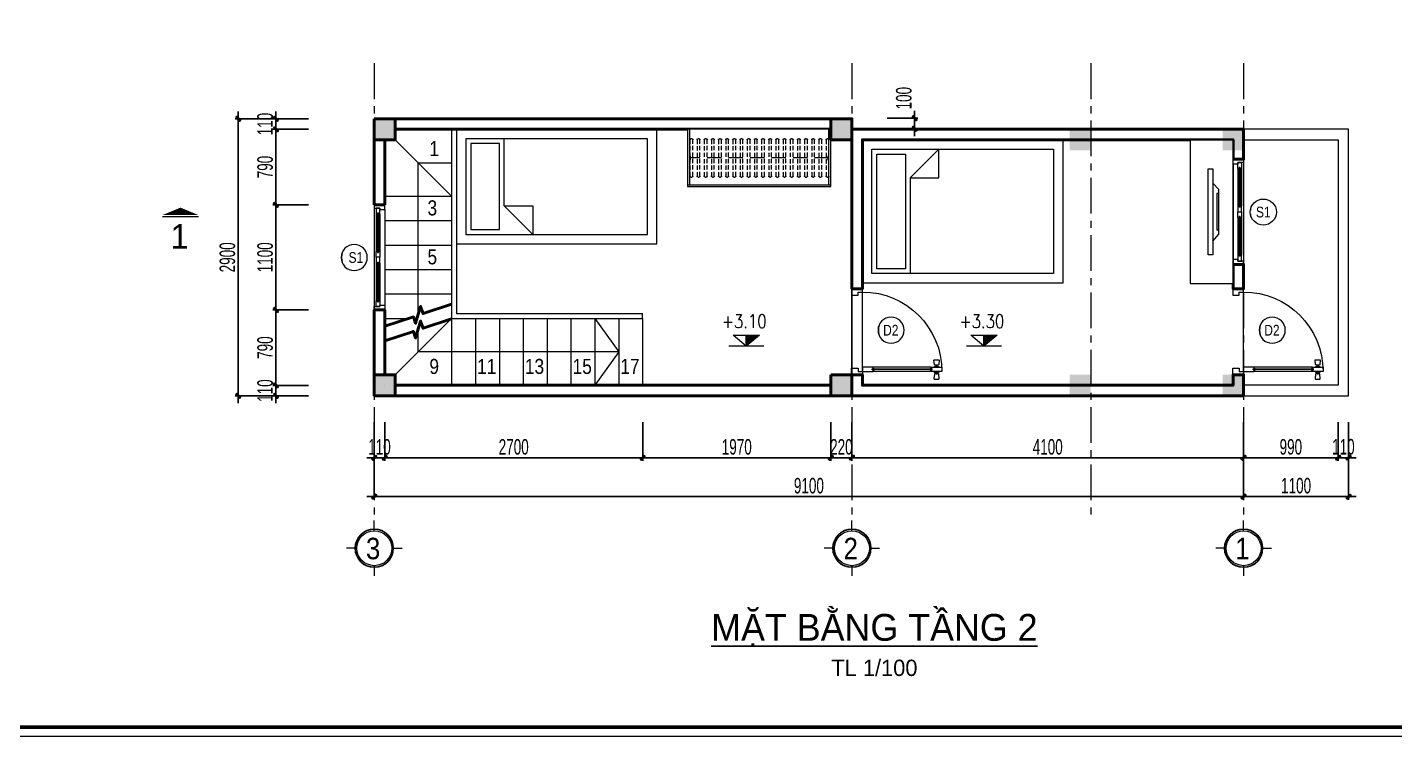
# Model space of a CAD drawing. Header units: millimetres. Extents: x 596422 to 1674380, y -367470 to 58862.
# Drawn here: x 998884 to 1013197, y -32063 to -24638 of the extents above; entities that cross this region are included whole.
import ezdxf
from ezdxf.enums import TextEntityAlignment as Align

# ---------------------------------------------------------------- set-up
doc = ezdxf.new("R2010")
doc.units = ezdxf.units.MM
doc.header["$LTSCALE"] = 600
doc.header["$MEASUREMENT"] = 0
for name, pattern in [('ACAD_ISO07W100', [3, 0, -3]), ('CENTER', [2, 1.25, -0.25, 0.25, -0.25]), ('HIDDEN', [0.375, 0.25, -0.125])]:
    doc.linetypes.add(name, pattern=pattern)
doc.layers.get('0').update_dxf_attribs({"lineweight": 0})
doc.layers.get('Defpoints').update_dxf_attribs({"lineweight": 0})
for name, color, linetype, lineweight in [('0.15_Cua', 144, 'Continuous', 15), ('A-WIPEOUT', 254, 'ACAD_ISO07W100', 0), ('cat1', 30, 'Continuous', 50), ('cot', 40, 'Continuous', 13), ('EG Dim', 8, 'Continuous', 18), ('EG Text2', 7, 'Continuous', 18), ('hatch1', 136, 'Continuous', 9), ('i_noithat', 25, 'Continuous', 15), ('ISO', 33, 'Continuous', 15), ('LC ISO', 153, 'Continuous', 13), ('LC Khac', 4, 'Continuous', 9), ('LC Net manh', 9, 'Continuous', 5), ('LC Net thay', 7, 'Continuous', 25), ('LC Text1', 3, 'Continuous', 20), ('LC Text2', 7, 'Continuous', 25), ('text', 1, 'Continuous', 20), ('thay1', 63, 'Continuous', 18), ('truc', 76, 'CENTER', 9)]:
    doc.layers.add(name, color=color, linetype=linetype, lineweight=lineweight)
for name, color, linetype in [('font', 41, 'Continuous'), ('Khungten_LCDI', 7, 'Continuous'), ('Kichthuoc', 9, 'Continuous')]:
    doc.layers.add(name, color=color, linetype=linetype)
doc.styles.add('EG 1', font='VHAVANB.TTF')
doc.styles.add('General text 2', font='arial.ttf')
doc.styles.add('HOATBIF', font='hoatbif.shx', dxfattribs={"width": 0.65})
doc.styles.add('Khungten', font='VHAVAN.TTF', dxfattribs={"width": 0.9, "height": 5000})
doc.styles.add('LC 1', font='VHAVANB.TTF')
doc.styles.add('style1', font='VHARIALN.TTF')
doc.styles.add('T1', font='Vnsimli.shx', dxfattribs={"width": 0.8})
doc.styles.add('Title', font='VHAVAN.TTF', dxfattribs={"width": 0.8})
doc.dimstyles.new('1-100', dxfattribs={"dimscale": 300, "dimtxt": 1.2, "dimasz": 0.25, "dimexe": 0.5, "dimexo": 0, "dimgap": 0.3, "dimtad": 1, "dimdec": 0, "dimzin": 0, "dimdsep": 46, "dimtxsty": 'HOATBIF', "dimblk1": 'DOT', "dimblk2": 'DOT', "dimsah": 1, "dimcen": -1, "dimdle": 1, "dimclrd": 256, "dimclre": 256, "dimclrt": 4, "dimadec": 3, "dimazin": 2, "dimtfac": 0.333333, "dimtdec": 0, "dimtix": 1, "dimtmove": 2, "dimatfit": 3, "dimldrblk": 'DOT', "dimfxl": 1, "dimtvp": 0.833333, "dimtolj": 1, "dimtzin": 0, "dimarcsym": 0})

# ---------------------------------------------------------------- blocks, each defined once
blk = doc.blocks.new('LCDI-new')
at = {"layer": 'Defpoints', "lineweight": 0}
blk.add_lwpolyline([(-1626044.71, 488105.01), (-1626044.71, 488402.01), (-1625624.71, 488402.01), (-1625624.71, 488105.01)], close=True, dxfattribs=at)
at = {"layer": 'Khungten_LCDI', "color": 5, "lineweight": 60}
blk.add_lwpolyline([(-1626032.71, 488107.01), (-1626032.71, 488400.01), (-1625626.71, 488400.01), (-1625626.71, 488107.01)], close=True, dxfattribs=at)
at = {"color": 2, "style": 'Title', "width": 1.824646}
for tag, p, p2 in [('TENBANVE1', (-1625663.58, 488164.65), (-1625629.32, 488164.65)), ('TENBANVE2', (-1625663.58, 488157.89), (-1625629.32, 488157.89))]:
    blk.add_attdef(tag, text='', height=2.5, dxfattribs=at).set_placement(p, p2, align=Align.FIT)
at = {"color": 7, "style": 'Khungten', "width": 0.8}
for tag, p in [('REVISION', (-1625637.72, 488146.05)), ('NGAYHT', (-1625637.25, 488137.42))]:
    blk.add_attdef(tag, text='', height=2, dxfattribs=at).set_placement(p, align=Align.CENTER)
at = {"color": 2, "style": 'Title', "width": 0.7}
blk.add_attdef('SOBANVE', text='', height=2.5, dxfattribs=at).set_placement((-1625637.09, 488114.55), align=Align.CENTER)
blk = doc.blocks.new('TTRUC')
at = {"layer": 'ISO'}
for p, q in [((0, 6.37), (0, 10.13)), ((-6.37, 0), (-10.13, 0)), ((6.37, 0), (10.13, 0)), ((0, -6.37), (0, -10.13))]:
    blk.add_line(p, q, dxfattribs=at)
blk.add_circle((0, 0), 6.37, dxfattribs=at)
at = {"layer": 'Kichthuoc'}
blk.add_circle((0, 0), 6.95, dxfattribs=at)
blk = doc.blocks.new('DOT')
at = {"layer": 'Kichthuoc'}
blk.add_line((-3, 0), (3, 0), dxfattribs=at)
at = {"layer": 'Kichthuoc', "color": 4}
blk.add_line((-1, -1), (1, 1), dxfattribs=at)
blk.add_lwpolyline([(0.5, 1), (-1, -0.5), (-0.5, -1), (1, 0.5)], close=True, dxfattribs=at)
blk = doc.blocks.new('*D723')
at = {"layer": 'Defpoints', "color": 0, "transparency": 16777216}
for p in [(1002625, -28772), (1005325, -28772), (1005325, -29144)]:
    blk.add_point(p, dxfattribs=at)
at = {"layer": 'EG Dim', "lineweight": -2, "transparency": 16777216}
for p, q in [((1002625, -28772), (1002625, -29176)), ((1005325, -28772), (1005325, -29176)), ((1002651, -29144), (1005299, -29144))]:
    blk.add_line(p, q, dxfattribs=at)
at = {"layer": 'EG Dim', "lineweight": -2, "transparency": 16777216, "xscale": 26, "yscale": 26, "zscale": 26, "rotation": 180}
blk.add_blockref('DOT', (1002625, -29144), dxfattribs=at)
at = {"layer": 'EG Dim', "lineweight": -2, "transparency": 16777216, "xscale": 26, "yscale": 26, "zscale": 26}
blk.add_blockref('DOT', (1005325, -29144), dxfattribs=at)
at = {"layer": 'EG Dim', "color": 4, "transparency": 16777216, "insert": (1003975, -29030), "char_height": 162.5, "attachment_point": 5, "style": 'HOATBIF'}
blk.add_mtext('\\A1;2700', dxfattribs=at)
blk = doc.blocks.new('_Dot')
at = {"color": 0, "linetype": 'ByBlock', "lineweight": -2}
blk.add_line((-0.5, 0), (-1, 0), dxfattribs=at)
at = {"color": 0, "linetype": 'ByBlock', "const_width": 0.5}
blk.add_lwpolyline([(-0.25, 0, 1), (0.25, 0, 1)], format="xyb", close=True, dxfattribs=at)
blk = doc.blocks.new('*D724')
at = {"layer": 'Defpoints', "color": 0, "transparency": 16777216}
for p in [(1007515, -28772), (1011615, -28772), (1011615, -29143)]:
    blk.add_point(p, dxfattribs=at)
at = {"layer": 'EG Dim', "lineweight": -2, "transparency": 16777216}
for p, q in [((1007515, -28772), (1007515, -29176)), ((1011615, -28772), (1011615, -29176)), ((1007541, -29143), (1011589, -29143))]:
    blk.add_line(p, q, dxfattribs=at)
at = {"layer": 'EG Dim', "lineweight": -2, "transparency": 16777216, "xscale": 26, "yscale": 26, "zscale": 26, "rotation": 180}
blk.add_blockref('DOT', (1007515, -29143), dxfattribs=at)
at = {"layer": 'EG Dim', "lineweight": -2, "transparency": 16777216, "xscale": 26, "yscale": 26, "zscale": 26}
blk.add_blockref('DOT', (1011615, -29143), dxfattribs=at)
at = {"layer": 'EG Dim', "color": 4, "transparency": 16777216, "insert": (1009565, -29030), "char_height": 162.5, "attachment_point": 5, "style": 'HOATBIF'}
blk.add_mtext('\\A1;4100', dxfattribs=at)
blk = doc.blocks.new('*D725')
at = {"layer": 'Defpoints', "color": 0, "transparency": 16777216}
for p in [(1002515, -28772), (1011615, -28772), (1011615, -29550)]:
    blk.add_point(p, dxfattribs=at)
at = {"layer": 'EG Dim', "lineweight": -2, "transparency": 16777216}
for p, q in [((1002515, -28772), (1002515, -29583)), ((1011615, -28772), (1011615, -29583)), ((1002541, -29550), (1011589, -29550))]:
    blk.add_line(p, q, dxfattribs=at)
at = {"layer": 'EG Dim', "lineweight": -2, "transparency": 16777216, "xscale": 26, "yscale": 26, "zscale": 26, "rotation": 180}
blk.add_blockref('DOT', (1002515, -29550), dxfattribs=at)
at = {"layer": 'EG Dim', "lineweight": -2, "transparency": 16777216, "xscale": 26, "yscale": 26, "zscale": 26}
blk.add_blockref('DOT', (1011615, -29550), dxfattribs=at)
at = {"layer": 'EG Dim', "color": 4, "transparency": 16777216, "insert": (1007065, -29436), "char_height": 162.5, "attachment_point": 5, "style": 'HOATBIF'}
blk.add_mtext('\\A1;9100', dxfattribs=at)
blk = doc.blocks.new('*D726')
at = {"layer": 'Defpoints', "color": 0, "transparency": 16777216}
for p in [(1001826, -28385), (1001486, -28495), (1001826, -28495)]:
    blk.add_point(p, dxfattribs=at)
at = {"layer": 'EG Dim', "lineweight": -2, "transparency": 16777216}
for p, q in [((1001486, -28359), (1001486, -28333)), ((1001826, -28385), (1001454, -28385)), ((1001486, -28385), (1001486, -28495)), ((1001826, -28495), (1001454, -28495)), ((1001486, -28521), (1001486, -28547))]:
    blk.add_line(p, q, dxfattribs=at)
at = {"layer": 'EG Dim', "lineweight": -2, "transparency": 16777216, "xscale": 26, "yscale": 26, "zscale": 26}
for p, rotation in [((1001486, -28385), 270), ((1001486, -28495), 90)]:
    blk.add_blockref('DOT', p, dxfattribs=dict(at, rotation=rotation))
at = {"layer": 'EG Dim', "color": 4, "transparency": 16777216, "insert": (1001373, -28440), "char_height": 162.5, "attachment_point": 5, "rotation": 90, "style": 'HOATBIF'}
blk.add_mtext('\\A1;110', dxfattribs=at)
blk = doc.blocks.new('*D727')
at = {"layer": 'Defpoints', "color": 0, "transparency": 16777216}
for p in [(1001826, -25595), (1001486, -25705), (1001826, -25705)]:
    blk.add_point(p, dxfattribs=at)
at = {"layer": 'EG Dim', "lineweight": -2, "transparency": 16777216}
for p, q in [((1001826, -25595), (1001454, -25595)), ((1001486, -25569), (1001486, -25543)), ((1001486, -25595), (1001486, -25705)), ((1001826, -25705), (1001454, -25705)), ((1001486, -25731), (1001486, -25757))]:
    blk.add_line(p, q, dxfattribs=at)
at = {"layer": 'EG Dim', "lineweight": -2, "transparency": 16777216, "xscale": 26, "yscale": 26, "zscale": 26}
for p, rotation in [((1001486, -25595), 270), ((1001486, -25705), 90)]:
    blk.add_blockref('DOT', p, dxfattribs=dict(at, rotation=rotation))
at = {"layer": 'EG Dim', "color": 4, "transparency": 16777216, "insert": (1001373, -25650), "char_height": 162.5, "attachment_point": 5, "rotation": 90, "style": 'HOATBIF'}
blk.add_mtext('\\A1;110', dxfattribs=at)
blk = doc.blocks.new('*D728')
at = {"layer": 'Defpoints', "color": 0, "transparency": 16777216}
for p in [(1001826, -25595), (1001092, -28495), (1001826, -28495)]:
    blk.add_point(p, dxfattribs=at)
at = {"layer": 'EG Dim', "lineweight": -2, "transparency": 16777216}
for p, q in [((1001826, -25595), (1001059, -25595)), ((1001092, -25621), (1001092, -28469)), ((1001826, -28495), (1001059, -28495))]:
    blk.add_line(p, q, dxfattribs=at)
at = {"layer": 'EG Dim', "lineweight": -2, "transparency": 16777216, "xscale": 26, "yscale": 26, "zscale": 26}
for p, rotation in [((1001092, -25595), 90), ((1001092, -28495), 270)]:
    blk.add_blockref('DOT', p, dxfattribs=dict(at, rotation=rotation))
at = {"layer": 'EG Dim', "color": 4, "transparency": 16777216, "insert": (1000978, -27045), "char_height": 162.5, "attachment_point": 5, "rotation": 90, "style": 'HOATBIF'}
blk.add_mtext('\\A1;2900', dxfattribs=at)
blk = doc.blocks.new('*D729')
at = {"layer": 'Defpoints', "color": 0, "transparency": 16777216}
for p in [(1002515, -28772), (1002625, -28772), (1002625, -29144)]:
    blk.add_point(p, dxfattribs=at)
at = {"layer": 'EG Dim', "lineweight": -2, "transparency": 16777216}
for p, q in [((1002515, -28772), (1002515, -29176)), ((1002625, -28772), (1002625, -29176)), ((1002489, -29144), (1002463, -29144)), ((1002515, -29144), (1002625, -29144)), ((1002651, -29144), (1002677, -29144))]:
    blk.add_line(p, q, dxfattribs=at)
at = {"layer": 'EG Dim', "lineweight": -2, "transparency": 16777216, "xscale": 26, "yscale": 26, "zscale": 26}
blk.add_blockref('DOT', (1002515, -29144), dxfattribs=at)
at = {"layer": 'EG Dim', "lineweight": -2, "transparency": 16777216, "xscale": 26, "yscale": 26, "zscale": 26, "rotation": 180}
blk.add_blockref('DOT', (1002625, -29144), dxfattribs=at)
at = {"layer": 'EG Dim', "color": 4, "transparency": 16777216, "insert": (1002570, -29030), "char_height": 162.5, "attachment_point": 5, "style": 'HOATBIF'}
blk.add_mtext('\\A1;110', dxfattribs=at)
blk = doc.blocks.new('*D730')
at = {"layer": 'Defpoints', "color": 0, "transparency": 16777216}
for p in [(1012605, -28771), (1012715, -28771), (1012715, -29143)]:
    blk.add_point(p, dxfattribs=at)
at = {"layer": 'EG Dim', "lineweight": -2, "transparency": 16777216}
for p, q in [((1012605, -28771), (1012605, -29176)), ((1012715, -28771), (1012715, -29176)), ((1012579, -29143), (1012553, -29143)), ((1012605, -29143), (1012715, -29143)), ((1012741, -29143), (1012767, -29143))]:
    blk.add_line(p, q, dxfattribs=at)
at = {"layer": 'EG Dim', "lineweight": -2, "transparency": 16777216, "xscale": 26, "yscale": 26, "zscale": 26}
blk.add_blockref('DOT', (1012605, -29143), dxfattribs=at)
at = {"layer": 'EG Dim', "lineweight": -2, "transparency": 16777216, "xscale": 26, "yscale": 26, "zscale": 26, "rotation": 180}
blk.add_blockref('DOT', (1012715, -29143), dxfattribs=at)
at = {"layer": 'EG Dim', "color": 4, "transparency": 16777216, "insert": (1012660, -29029), "char_height": 162.5, "attachment_point": 5, "style": 'HOATBIF'}
blk.add_mtext('\\A1;110', dxfattribs=at)
blk = doc.blocks.new('*U10')
at = {"layer": 'A-WIPEOUT'}
blk.add_lwpolyline([(0, 4.25), (-2.5, 3.44), (-4.04, 1.31), (-4.04, -1.31), (-2.5, -3.44), (0, -4.25), (2.5, -3.44), (4.04, -1.31), (4.04, 1.31), (2.5, 3.44)], close=True, dxfattribs=at)
blk.add_wipeout([(0, 4.25), (-2.5, 3.44), (-4.04, 1.31), (-4.04, -1.31), (-2.5, -3.44), (0, -4.25), (2.5, -3.44), (4.04, -1.31), (4.04, 1.31), (2.5, 3.44)]).dxf.layer = 'A-WIPEOUT'
blk.add_circle((0, 0), 4.25)
at = {"layer": 'text', "style": 'General text 2', "width": 0.8, "flags": 8}
blk.add_attdef('SYMBOL', text='', height=3.5, dxfattribs=at).set_placement((0, 0), align=Align.MIDDLE_CENTER)
blk = doc.blocks.new('*U18')
for p, q in [((35, 0), (1065, 0)), ((50, -110), (1050, -110)), ((610, -20), (1005, -20)), ((610, -60), (1005, -60))]:
    blk.add_line(p, q)
at = {"color": 8, "lineweight": 5}
for p, q in [((95, -20), (490, -20)), ((95, -35), (490, -35)), ((95, -45), (490, -45)), ((95, -60), (490, -60)), ((610, -20), (1005, -20)), ((610, -35), (1005, -35)), ((610, -45), (1005, -45)), ((610, -60), (1005, -60))]:
    blk.add_line(p, q, dxfattribs=at)
for points in [[(0, 0), (35, 0), (35, -60), (50, -60), (50, -110), (0, -110), (0, 0)], [(1100, 0), (1065, 0), (1065, -60), (1050, -60), (1050, -110), (1100, -110), (1100, 0)], [(610, -45), (610, -60), (550, -60), (550, -20), (610, -20), (610, -35), (600, -35), (600, -45), (610, -45)], [(1005, -45), (1005, -60), (1065, -60), (1065, -20), (1005, -20), (1005, -35), (1015, -35), (1015, -45), (1005, -45)]]:
    blk.add_lwpolyline(points)
for points in [[(35, -20), (95, -20), (95, -35), (85, -35), (85, -45), (95, -45), (95, -60), (35, -60)], [(550, -20), (490, -20), (490, -35), (500, -35), (500, -45), (490, -45), (490, -60), (550, -60)]]:
    blk.add_lwpolyline(points, close=True)
for points in [[(95, -29, -0.312187), (102, -35, -0.312187)], [(95, -51, 0.312187), (102, -45, 0.312187)], [(490, -29, 0.312187), (483, -35, 0.312187)], [(490, -51, -0.312187), (483, -45, -0.312187)]]:
    blk.add_lwpolyline(points, format="xyb", dxfattribs=at)
for centre, start, end in [((609, -37), 14.2151, 83.5658), ((609, -43), 276.4342, 345.7849), ((1006, -37), 96.4342, 165.7849), ((1006, -43), 194.2151, 263.5658)]:
    blk.add_arc(centre, 8.25, start, end, dxfattribs=at)
blk = doc.blocks.new('Caodo1')
at = {"layer": 'LC Text1'}
blk.add_hatch(color=256, dxfattribs=at).paths.add_polyline_path([(0, 200), (0, 0), (243, 200)])
for p, q in [((324, 0), (-324, 0)), ((0, 0), (0, 200))]:
    blk.add_line(p, q, dxfattribs=at)
blk.add_lwpolyline([(-243, 200), (243, 200), (0, 0), (0, 0)], close=True, dxfattribs=at)
at = {"layer": 'LC Text1', "style": 'T1', "width": 0.8}
blk.add_attdef('%%P0,00', text='', height=250, dxfattribs=at).set_placement((-39, 460), align=Align.MIDDLE_CENTER)
blk = doc.blocks.new('TIEUDE1')
at = {"layer": 'EG Text2', "color": 7, "style": 'EG 1'}
blk.add_attdef('TIªU§Ò', text='', height=5, dxfattribs=at).set_placement((0, 0), align=Align.BOTTOM_CENTER)
blk.add_attdef('TL', text='', height=3, dxfattribs=at).set_placement((0, -2), align=Align.TOP_CENTER)
blk = doc.blocks.new('*D721')
at = {"layer": 'Defpoints', "color": 0, "transparency": 16777216}
for p in [(1011615, -28772), (1012605, -28771), (1012605, -29143)]:
    blk.add_point(p, dxfattribs=at)
at = {"layer": 'EG Dim', "lineweight": -2, "transparency": 16777216}
for p, q in [((1011615, -28772), (1011615, -29176)), ((1012605, -28771), (1012605, -29176)), ((1011641, -29143), (1012579, -29143))]:
    blk.add_line(p, q, dxfattribs=at)
at = {"layer": 'EG Dim', "lineweight": -2, "transparency": 16777216, "xscale": 26, "yscale": 26, "zscale": 26, "rotation": 180}
blk.add_blockref('DOT', (1011615, -29143), dxfattribs=at)
at = {"layer": 'EG Dim', "lineweight": -2, "transparency": 16777216, "xscale": 26, "yscale": 26, "zscale": 26}
blk.add_blockref('DOT', (1012605, -29143), dxfattribs=at)
at = {"layer": 'EG Dim', "color": 4, "transparency": 16777216, "insert": (1012110, -29030), "char_height": 162.5, "attachment_point": 5, "style": 'HOATBIF'}
blk.add_mtext('\\A1;990', dxfattribs=at)
blk = doc.blocks.new('*D748')
at = {"layer": 'Defpoints', "color": 0, "transparency": 16777216}
for p in [(1001826, -25705), (1001486, -26495), (1001826, -26495)]:
    blk.add_point(p, dxfattribs=at)
at = {"layer": 'EG Dim', "lineweight": -2, "transparency": 16777216}
for p, q in [((1001826, -25705), (1001454, -25705)), ((1001486, -25731), (1001486, -26469)), ((1001826, -26495), (1001454, -26495))]:
    blk.add_line(p, q, dxfattribs=at)
at = {"layer": 'EG Dim', "lineweight": -2, "transparency": 16777216, "xscale": 26, "yscale": 26, "zscale": 26}
for p, rotation in [((1001486, -25705), 90), ((1001486, -26495), 270)]:
    blk.add_blockref('DOT', p, dxfattribs=dict(at, rotation=rotation))
at = {"layer": 'EG Dim', "color": 4, "transparency": 16777216, "insert": (1001373, -26100), "char_height": 162.5, "attachment_point": 5, "rotation": 90, "style": 'HOATBIF'}
blk.add_mtext('\\A1;790', dxfattribs=at)
blk = doc.blocks.new('*D749')
at = {"layer": 'Defpoints', "color": 0, "transparency": 16777216}
for p in [(1001826, -26495), (1001486, -27595), (1001826, -27595)]:
    blk.add_point(p, dxfattribs=at)
at = {"layer": 'EG Dim', "lineweight": -2, "transparency": 16777216}
for p, q in [((1001826, -26495), (1001454, -26495)), ((1001486, -26521), (1001486, -27569)), ((1001826, -27595), (1001454, -27595))]:
    blk.add_line(p, q, dxfattribs=at)
at = {"layer": 'EG Dim', "lineweight": -2, "transparency": 16777216, "xscale": 26, "yscale": 26, "zscale": 26}
for p, rotation in [((1001486, -26495), 90), ((1001486, -27595), 270)]:
    blk.add_blockref('DOT', p, dxfattribs=dict(at, rotation=rotation))
at = {"layer": 'EG Dim', "color": 4, "transparency": 16777216, "insert": (1001373, -27045), "char_height": 162.5, "attachment_point": 5, "rotation": 90, "style": 'HOATBIF'}
blk.add_mtext('\\A1;1100', dxfattribs=at)
blk = doc.blocks.new('*D750')
at = {"layer": 'Defpoints', "color": 0, "transparency": 16777216}
for p in [(1001826, -27595), (1001486, -28385), (1001826, -28385)]:
    blk.add_point(p, dxfattribs=at)
at = {"layer": 'EG Dim', "lineweight": -2, "transparency": 16777216}
for p, q in [((1001826, -27595), (1001454, -27595)), ((1001486, -27621), (1001486, -28359)), ((1001826, -28385), (1001454, -28385))]:
    blk.add_line(p, q, dxfattribs=at)
at = {"layer": 'EG Dim', "lineweight": -2, "transparency": 16777216, "xscale": 26, "yscale": 26, "zscale": 26}
for p, rotation in [((1001486, -27595), 90), ((1001486, -28385), 270)]:
    blk.add_blockref('DOT', p, dxfattribs=dict(at, rotation=rotation))
at = {"layer": 'EG Dim', "color": 4, "transparency": 16777216, "insert": (1001373, -27990), "char_height": 162.5, "attachment_point": 5, "rotation": 90, "style": 'HOATBIF'}
blk.add_mtext('\\A1;790', dxfattribs=at)
blk = doc.blocks.new('*D754')
at = {"layer": 'Defpoints', "color": 0, "transparency": 16777216}
for p in [(1011615, -28772), (1012715, -28771), (1012715, -29550)]:
    blk.add_point(p, dxfattribs=at)
at = {"layer": 'EG Dim', "lineweight": -2, "transparency": 16777216}
for p, q in [((1011615, -28772), (1011615, -29583)), ((1012715, -28771), (1012715, -29583)), ((1011641, -29550), (1012689, -29550))]:
    blk.add_line(p, q, dxfattribs=at)
at = {"layer": 'EG Dim', "lineweight": -2, "transparency": 16777216, "xscale": 26, "yscale": 26, "zscale": 26, "rotation": 180}
blk.add_blockref('DOT', (1011615, -29550), dxfattribs=at)
at = {"layer": 'EG Dim', "lineweight": -2, "transparency": 16777216, "xscale": 26, "yscale": 26, "zscale": 26}
blk.add_blockref('DOT', (1012715, -29550), dxfattribs=at)
at = {"layer": 'EG Dim', "color": 4, "transparency": 16777216, "insert": (1012165, -29436), "char_height": 162.5, "attachment_point": 5, "style": 'HOATBIF'}
blk.add_mtext('\\A1;1100', dxfattribs=at)
blk = doc.blocks.new('*D740')
at = {"layer": 'Defpoints', "color": 0, "transparency": 16777216}
for p in [(1005325, -28772), (1007295, -28772), (1007295, -29144)]:
    blk.add_point(p, dxfattribs=at)
at = {"layer": 'EG Dim', "lineweight": -2, "transparency": 16777216}
for p, q in [((1005325, -28772), (1005325, -29176)), ((1007295, -28772), (1007295, -29176)), ((1005351, -29144), (1007269, -29144))]:
    blk.add_line(p, q, dxfattribs=at)
at = {"layer": 'EG Dim', "lineweight": -2, "transparency": 16777216, "xscale": 26, "yscale": 26, "zscale": 26, "rotation": 180}
blk.add_blockref('DOT', (1005325, -29144), dxfattribs=at)
at = {"layer": 'EG Dim', "lineweight": -2, "transparency": 16777216, "xscale": 26, "yscale": 26, "zscale": 26}
blk.add_blockref('DOT', (1007295, -29144), dxfattribs=at)
at = {"layer": 'EG Dim', "color": 4, "transparency": 16777216, "insert": (1006310, -29030), "char_height": 162.5, "attachment_point": 5, "style": 'HOATBIF'}
blk.add_mtext('\\A1;1970', dxfattribs=at)
blk = doc.blocks.new('*D741')
at = {"layer": 'Defpoints', "color": 0, "transparency": 16777216}
for p in [(1007295, -28772), (1007515, -28772), (1007515, -29144)]:
    blk.add_point(p, dxfattribs=at)
at = {"layer": 'EG Dim', "lineweight": -2, "transparency": 16777216}
for p, q in [((1007295, -28772), (1007295, -29176)), ((1007515, -28772), (1007515, -29176)), ((1007269, -29144), (1007243, -29144)), ((1007295, -29144), (1007515, -29144)), ((1007541, -29144), (1007567, -29144))]:
    blk.add_line(p, q, dxfattribs=at)
at = {"layer": 'EG Dim', "lineweight": -2, "transparency": 16777216, "xscale": 26, "yscale": 26, "zscale": 26}
blk.add_blockref('DOT', (1007295, -29144), dxfattribs=at)
at = {"layer": 'EG Dim', "lineweight": -2, "transparency": 16777216, "xscale": 26, "yscale": 26, "zscale": 26, "rotation": 180}
blk.add_blockref('DOT', (1007515, -29144), dxfattribs=at)
at = {"layer": 'EG Dim', "color": 4, "transparency": 16777216, "insert": (1007405, -29030), "char_height": 162.5, "attachment_point": 5, "style": 'HOATBIF'}
blk.add_mtext('\\A1;220', dxfattribs=at)
blk = doc.blocks.new('*D742')
at = {"layer": 'Defpoints', "color": 0, "transparency": 16777216}
for p in [(1007883, -25589), (1008172, -25589), (1007883, -25699)]:
    blk.add_point(p, dxfattribs=at)
at = {"layer": 'EG Dim', "lineweight": -2, "transparency": 16777216}
for p, q in [((1007883, -25589), (1008205, -25589)), ((1008172, -25563), (1008172, -25537)), ((1008172, -25699), (1008172, -25589)), ((1007883, -25699), (1008205, -25699)), ((1008172, -25725), (1008172, -25751))]:
    blk.add_line(p, q, dxfattribs=at)
at = {"layer": 'EG Dim', "lineweight": -2, "transparency": 16777216, "xscale": 26, "yscale": 26, "zscale": 26}
for p, rotation in [((1008172, -25589), 270), ((1008172, -25699), 90)]:
    blk.add_blockref('DOT', p, dxfattribs=dict(at, rotation=rotation))
at = {"layer": 'EG Dim', "color": 4, "transparency": 16777216, "insert": (1008059, -25379), "char_height": 162.5, "attachment_point": 5, "rotation": 90, "style": 'HOATBIF'}
blk.add_mtext('\\A1;100', dxfattribs=at)
blk = doc.blocks.new('*U573')
for p, q in [((-500, -100), (500, -100)), ((-500, -2000), (-500, -100)), ((500, -100), (500, -2000)), ((200, -500), (-500, -500)), ((200, -500), (500, -800)), ((200, -500), (200, -800)), ((200, -800), (500, -800)), ((500, -2000), (-500, -2000))]:
    blk.add_line(p, q)
for points in [[(-600, 0), (600, 0), (600, -2100), (-600, -2100)], [(450, -150), (450, -450), (-450, -450), (-450, -150)]]:
    blk.add_lwpolyline(points, close=True)
blk = doc.blocks.new('*U14')
for p, q in [((30, 640), (30, 100)), ((70, 640), (70, 100)), ((30, 0), (770, 0))]:
    blk.add_line(p, q)
at = {"color": 8, "lineweight": 9}
for p, q in [((48, 650), (48, 90)), ((52, 650), (52, 90))]:
    blk.add_line(p, q, dxfattribs=at)
for points in [[(5, 670), (-35, 666, -0.443716), (-40, 671), (-40, 709, -0.443716), (-35, 714), (5, 710, -0.385314), (10, 705), (10, 675, -0.385314)], [(95, 670), (135, 666, 0.443716), (140, 671), (140, 709, 0.443716), (135, 714), (95, 710, 0.385314), (90, 705), (90, 675, 0.385314)]]:
    blk.add_lwpolyline(points, format="xyb", close=True)
for points in [[(20, 685), (10, 685), (10, 695), (20, 695)], [(55, 640), (70, 640), (70, 740), (30, 740), (30, 640), (45, 640), (45, 650), (55, 650), (55, 640)], [(80, 685), (90, 685), (90, 695), (80, 695)], [(55, 100), (70, 100), (70, 0), (30, 0), (30, 100), (45, 100), (45, 90), (55, 90), (55, 100)]]:
    blk.add_lwpolyline(points)
for points in [[(30, 0), (0, 0), (0, -100), (60, -100), (60, -40), (30, -40)], [(770, 0), (800, 0), (800, -100), (740, -100), (740, -40), (770, -40)]]:
    blk.add_lwpolyline(points, close=True)
for centre, start, end in [((70, 690), 143.1301, 216.8699), ((30, 690), 323.1301, 36.8699)]:
    blk.add_arc(centre, 50, start, end)
for centre, radius, start, end in [((30, 0), 740, 0, 90), ((47, 641), 8.25, 186.4342, 273.2898), ((53, 641), 8.25, 266.7102, 353.5658), ((47, 99), 8.25, 86.7102, 173.5658), ((53, 99), 8.25, 6.4342, 93.2898)]:
    blk.add_arc(centre, radius, start, end, dxfattribs=at)
blk = doc.blocks.new('*U63')
blk.add_wipeout([(1500, -600), (0, -600), (0, 0), (1500, 0)])
for p, q in [((0, -600), (0, 0)), ((0, 0), (1500, 0)), ((20, -580), (20, 0)), ((1480, 0), (1480, -580)), ((1500, 0), (1500, -600)), ((1500, -580), (0, -580)), ((1500, -600), (0, -600))]:
    blk.add_line(p, q)
at = {"linetype": 'HIDDEN'}
blk.add_line((20, -300), (1480, -300), dxfattribs=at)
at = {"linetype": 'HIDDEN', "ltscale": 0.3}
for points in [[(30, -100), (40, -100, -0.414214), (50, -110), (50, -490, -0.414214), (40, -500), (30, -500, -0.414214), (20, -490), (20, -110, -0.414214)], [(105, -100), (115, -100, -0.414214), (125, -110), (125, -490, -0.414214), (115, -500), (105, -500, -0.414214), (95, -490), (95, -110, -0.414214)], [(180, -100), (190, -100, -0.414214), (200, -110), (200, -490, -0.414214), (190, -500), (180, -500, -0.414214), (170, -490), (170, -110, -0.414214)], [(255, -100), (265, -100, -0.414214), (275, -110), (275, -490, -0.414214), (265, -500), (255, -500, -0.414214), (245, -490), (245, -110, -0.414214)], [(330, -100), (340, -100, -0.414214), (350, -110), (350, -490, -0.414214), (340, -500), (330, -500, -0.414214), (320, -490), (320, -110, -0.414214)], [(405, -100), (415, -100, -0.414214), (425, -110), (425, -490, -0.414214), (415, -500), (405, -500, -0.414214), (395, -490), (395, -110, -0.414214)], [(480, -100), (490, -100, -0.414214), (500, -110), (500, -490, -0.414214), (490, -500), (480, -500, -0.414214), (470, -490), (470, -110, -0.414214)], [(555, -100), (565, -100, -0.414214), (575, -110), (575, -490, -0.414214), (565, -500), (555, -500, -0.414214), (545, -490), (545, -110, -0.414214)], [(630, -100), (640, -100, -0.414214), (650, -110), (650, -490, -0.414214), (640, -500), (630, -500, -0.414214), (620, -490), (620, -110, -0.414214)], [(705, -100), (715, -100, -0.414214), (725, -110), (725, -490, -0.414214), (715, -500), (705, -500, -0.414214), (695, -490), (695, -110, -0.414214)], [(780, -100), (790, -100, -0.414214), (800, -110), (800, -490, -0.414214), (790, -500), (780, -500, -0.414214), (770, -490), (770, -110, -0.414214)], [(855, -100), (865, -100, -0.414214), (875, -110), (875, -490, -0.414214), (865, -500), (855, -500, -0.414214), (845, -490), (845, -110, -0.414214)], [(930, -100), (940, -100, -0.414214), (950, -110), (950, -490, -0.414214), (940, -500), (930, -500, -0.414214), (920, -490), (920, -110, -0.414214)], [(1005, -100), (1015, -100, -0.414214), (1025, -110), (1025, -490, -0.414214), (1015, -500), (1005, -500, -0.414214), (995, -490), (995, -110, -0.414214)], [(1080, -100), (1090, -100, -0.414214), (1100, -110), (1100, -490, -0.414214), (1090, -500), (1080, -500, -0.414214), (1070, -490), (1070, -110, -0.414214)], [(1155, -100), (1165, -100, -0.414214), (1175, -110), (1175, -490, -0.414214), (1165, -500), (1155, -500, -0.414214), (1145, -490), (1145, -110, -0.414214)], [(1230, -100), (1240, -100, -0.414214), (1250, -110), (1250, -490, -0.414214), (1240, -500), (1230, -500, -0.414214), (1220, -490), (1220, -110, -0.414214)], [(1305, -100), (1315, -100, -0.414214), (1325, -110), (1325, -490, -0.414214), (1315, -500), (1305, -500, -0.414214), (1295, -490), (1295, -110, -0.414214)], [(1380, -100), (1390, -100, -0.414214), (1400, -110), (1400, -490, -0.414214), (1390, -500), (1380, -500, -0.414214), (1370, -490), (1370, -110, -0.414214)], [(1455, -100), (1465, -100, -0.414214), (1475, -110), (1475, -490, -0.414214), (1465, -500), (1455, -500, -0.414214), (1445, -490), (1445, -110, -0.414214)]]:
    blk.add_lwpolyline(points, format="xyb", close=True, dxfattribs=at)
for points in [[(20, -320), (20, -280), (30, -280), (30, -320)], [(1470, -320), (1470, -280), (1480, -280), (1480, -320)]]:
    blk.add_lwpolyline(points, close=True)
blk = doc.blocks.new('*U572')
for p, q in [((-650, -100), (650, -100)), ((-650, -2000), (-650, -100)), ((650, -100), (650, -2000)), ((350, -500), (-650, -500)), ((350, -500), (650, -800)), ((350, -500), (350, -800)), ((350, -800), (650, -800)), ((650, -2000), (-650, -2000))]:
    blk.add_line(p, q)
for points in [[(-750, 0), (750, 0), (750, -2100), (-750, -2100)], [(600, -150), (600, -450), (-600, -450), (-600, -150)]]:
    blk.add_lwpolyline(points, close=True)
blk = doc.blocks.new('MB LCD')
for p, q in [((193, 20), (-193, 20)), ((-193, 0), (-193, 20)), ((193, 0), (193, 20))]:
    blk.add_line(p, q)
for points in [[(450, 60), (-450, 60), (-450, 110), (450, 110)], [(300, 60), (-308, 60), (-233, 0), (233, 0)]]:
    blk.add_lwpolyline(points, close=True)
blk = doc.blocks.new('*U574')
blk.add_wipeout([(-750, 0), (750, 0), (750, -450), (-750, -450)])
blk.add_lwpolyline([(-750, -450), (750, -450), (750, 0), (-750, 0)], close=True)
at = {"rotation": 180}
blk.add_blockref('MB LCD', (0, -150), dxfattribs=at)

msp = doc.modelspace()

# ---------------------------------------------------------------- hatches: boundary and pattern name
at = {"layer": 'cot', "transparency": 33554687}
h = msp.add_hatch(color=256, dxfattribs=at)
h.dxf.hatch_style = 1
h.paths.add_polyline_path([(1002515.3, -25814.8), (1002735.3, -25814.8), (1002735.3, -25594.8), (1002515.3, -25594.8)])
h = msp.add_hatch(color=256, dxfattribs=at)
h.dxf.hatch_style = 1
h.paths.add_polyline_path([(1009795.3, -25924.4), (1010015.3, -25924.4), (1010015.3, -25704.4), (1009795.3, -25704.4)])
h = msp.add_hatch(color=256, dxfattribs=at)
h.dxf.hatch_style = 1
h.paths.add_polyline_path([(1002515.5, -28494.8), (1002735.5, -28494.8), (1002735.5, -28274.8), (1002515.5, -28274.8)])
h = msp.add_hatch(color=256, dxfattribs=at)
h.dxf.hatch_style = 1
h.paths.add_polyline_path([(1007295.5, -28494.4), (1007515.5, -28494.4), (1007515.5, -28274.4), (1007295.5, -28274.4)])
h = msp.add_hatch(color=256, dxfattribs=at)
h.dxf.hatch_style = 1
h.paths.add_polyline_path([(1009795.5, -28494.3), (1010015.5, -28494.3), (1010015.5, -28274.3), (1009795.5, -28274.3)])
h = msp.add_hatch(color=256, dxfattribs=at)
h.dxf.hatch_style = 1
h.paths.add_polyline_path([(1011394.8, -28494.3), (1011614.8, -28494.3), (1011614.8, -28274.3), (1011394.8, -28274.3)])

# ---------------------------------------------------------------- linework, layer by layer
at = {"layer": 'cat1'}
for p, q in [((1007514.7, -25594.4), (1002514.7, -25594.8)), ((1002514.7, -25814.8), (1002514.7, -25594.8)), ((1002515.4, -25814.8), (1002515.3, -25594.8)), ((1007294.7, -25704.4), (1002734.7, -25704.8)), ((1007515.4, -25704.4), (1007515.3, -25704.4)), ((1002514.8, -26494.8), (1002514.7, -25814.8)), ((1002624.8, -26494.8), (1002624.7, -25814.8)), ((1002514.8, -26494.8), (1002624.8, -26494.8)), ((1002514.8, -27594.8), (1002624.9, -27594.8)), ((1002514.9, -28494.8), (1002514.9, -27594.8)), ((1002624.9, -28274.8), (1002624.9, -27594.8)), ((1002624.9, -28384.8), (1002624.9, -28384.8)), ((1002625.6, -28384.8), (1002625.6, -28384.7)), ((1007294.9, -28384.4), (1002734.9, -28384.8)), ((1010015.6, -28384), (1010015.6, -28384)), ((1011614.9, -28384), (1011614.8, -28384)), ((1007514.9, -28494.4), (1002514.9, -28494.8))]:
    msp.add_line(p, q, dxfattribs=at)
for points in [[(1002514.7, -25594.8), (1002734.7, -25594.8), (1002734.7, -25814.8), (1002514.7, -25814.8), (1002514.7, -25594.8)], [(1002515.3, -25594.8), (1002735.3, -25594.8), (1002735.3, -25814.8), (1002515.3, -25814.8), (1002515.3, -25594.8)], [(1007294.7, -25594.4), (1007514.7, -25594.4), (1007514.7, -25814.4), (1007294.7, -25814.4), (1007294.7, -25594.4)], [(1007294.7, -25594.4), (1007294.7, -25594.4)], [(1007295.3, -25594.4), (1007295.3, -25594.4)], [(1007514.7, -25704.4), (1007514.7, -25704.4), (1007514.7, -27374.4), (1007624.7, -27374.4), (1007624.7, -25814.4), (1011504.7, -25814.1), (1011504.8, -26018.9), (1011614.7, -26018.9), (1011614.7, -25704.1), (1007514.7, -25704.4)], [(1007514.7, -25704.4), (1007514.7, -25704.4)], [(1002624.8, -27767.2), (1002925.2, -27667.9), (1002947.5, -27735.4), (1003000.8, -27559.4), (1003025.7, -27634.7), (1003324.8, -27535.8)], [(1002624.8, -27920.5), (1002925.2, -27821.2), (1002947.5, -27888.7), (1003000.8, -27712.7), (1003025.7, -27788), (1003324.8, -27689.1)], [(1002514.9, -28274.8), (1002734.9, -28274.8), (1002734.9, -28494.8), (1002514.9, -28494.8), (1002514.9, -28274.8)], [(1002515.6, -28274.8), (1002735.6, -28274.8), (1002735.6, -28494.8), (1002515.6, -28494.8), (1002515.6, -28274.8)], [(1007294.9, -28274.4), (1007514.9, -28274.4), (1007514.9, -28494.4), (1007294.9, -28494.4), (1007294.9, -28274.4)], [(1007295.6, -28274.4), (1007515.6, -28274.4), (1007515.6, -28494.4), (1007295.6, -28494.4), (1007295.6, -28274.4)], [(1011614.9, -28384), (1011614.9, -28274.4), (1011505, -28274.4), (1011505, -28384.1), (1007624.9, -28384.4), (1007624.9, -28274.4), (1007515, -28274.4), (1007515, -28494.4), (1011614.9, -28494.1)], [(1007514.9, -28384.4), (1007515, -28384.4)], [(1011614.9, -28384.1), (1011614.9, -28494.1)]]:
    msp.add_lwpolyline(points, dxfattribs=at)
msp.add_lwpolyline([(1011504.7, -27118.9), (1011614.7, -27118.9), (1011614.7, -27374.4), (1011504.7, -27374.4)], close=True, dxfattribs=at)
at = {"layer": 'hatch1'}
for points in [[(1002974.7, -27645.6), (1002974.7, -26054.8), (1003324.7, -26054.8)], [(1004823.8, -27684.7), (1005073.7, -28034.6), (1004823.9, -28384.6)], [(1005073.7, -28034.6), (1002974.7, -28034.8), (1002974.7, -27799)]]:
    msp.add_lwpolyline(points, dxfattribs=at)
at = {"layer": 'LC Khac', "color": 1, "ltscale": 2}
msp.add_line((1000675.7, -26622.7), (1000297.1, -26622.7), dxfattribs=at)
msp.add_lwpolyline([(1000486.4, -26524.7, 0, 367.7, 0), (1000486.4, -26600.7, 214.5, 214.5, 0)], format="xyseb", dxfattribs=at)
at = {"layer": 'LC Net thay', "ltscale": 500}
msp.add_line((1007514.9, -28274.4), (1007514.7, -27374.4), dxfattribs=at)
at = {"layer": 'thay1'}
for p, q in [((1003324.7, -25704.8), (1003324.9, -28384.7)), ((1003374.7, -25704.7), (1003374.9, -27634.7)), ((1002734.7, -25814.8), (1003324.7, -26404.8)), ((1002624.7, -26404.8), (1003324.8, -26404.8)), ((1002624.7, -26660.8), (1003324.7, -26660.8)), ((1002624.7, -26916.8), (1003324.7, -26916.8)), ((1002624.7, -27172.8), (1003324.7, -27172.8)), ((1002624.7, -27428.8), (1003324.7, -27428.8)), ((1002624.7, -27684.7), (1002874.3, -27684.7)), ((1002734.9, -28274.8), (1003318.4, -27691.2)), ((1003324.9, -27684.7), (1005323.5, -27684.7)), ((1003374.9, -27634.7), (1005323.5, -27634.7)), ((1003574.7, -27684.7), (1003574.8, -28384.7)), ((1003824.5, -27684.7), (1003824.6, -28384.7)), ((1004074.4, -27684.7), (1004074.4, -28384.7)), ((1004324.2, -27684.7), (1004324.2, -28384.7)), ((1004574, -27684.6), (1004574.1, -28384.6)), ((1004823.8, -27684.6), (1004823.9, -28384.6)), ((1005073.7, -27684.6), (1005073.7, -28384.6)), ((1005323.5, -27684.7), (1005323.5, -27634.7)), ((1005323.5, -27684.6), (1005323.6, -28384.6))]:
    msp.add_line(p, q, dxfattribs=at)
msp.add_lwpolyline([(1012714.7, -25814.1), (1012714.7, -25704), (1011614.7, -25704), (1011614.7, -25814.1), (1012604.6, -25814.1)], dxfattribs=at)
at = {"layer": 'truc', "ltscale": 0.5}
for p, q in [((1002514.6, -25012.7), (1002515.1, -29799.2)), ((1007514.6, -25012.7), (1007515.1, -29799.2)), ((1010015.3, -25012.7), (1010015.7, -29799.2)), ((1011614.6, -25012.7), (1011615.1, -29799.2))]:
    msp.add_line(p, q, dxfattribs=at)

# ---------------------------------------------------------------- block references
at = {"layer": '0.15_Cua', "xscale": -1, "rotation": 90}
msp.add_blockref('*U18', (1002514.8, -26494.8), dxfattribs=at)
at = {"layer": 'i_noithat', "xscale": -1, "rotation": 90}
msp.add_blockref('*U573', (1003374.7, -26304.6), dxfattribs=at)
at = {"layer": 'i_noithat', "rotation": 90.00000000000001}
msp.add_blockref('*U572', (1007624.7, -26564.2), dxfattribs=at)
at = {"layer": 'Kichthuoc', "xscale": 50.00000000005321, "yscale": 50.00000000005321, "zscale": 50.00000000005321}
msp.add_blockref('LCDI-new', (82300054.1, -24437313), dxfattribs=at)
at = {"layer": 'LC ISO', "xscale": 28.69141044115101, "yscale": 28.69141044115101, "zscale": 28.69141044115101}
for p in [(1002515.1, -30089.9), (1007515.1, -30089.9), (1011615.1, -30089.9)]:
    msp.add_blockref('TTRUC', p, dxfattribs=at)
at = {"layer": 'LC Text1'}
ref = msp.add_blockref('Caodo1', (1006410, -27975.1), dxfattribs=dict(at, xscale=0.5693039145164066, yscale=0.5693039145164066, zscale=0.5693039145164066))
ref.add_attrib('%%P0,00', '+3.10', dxfattribs={"layer": 'LC Text2', "height": 142.33, "style": 'T1', "width": 0.8}).set_placement((1006387.7, -27713.5), align=Align.MIDDLE_CENTER)
ref = msp.add_blockref('Caodo1', (1008897.9, -27975.1), dxfattribs=dict(at, xscale=0.5693039145164066, yscale=0.5693039145164066, zscale=0.5693039145164066))
ref.add_attrib('%%P0,00', '+3.30', dxfattribs={"layer": 'LC Text2', "height": 142.33, "style": 'T1', "width": 0.8}).set_placement((1008875.7, -27713.5), align=Align.MIDDLE_CENTER)
at = {"layer": 'LC Text2'}
ref = msp.add_blockref('TIEUDE1', (1007750.7, -31142.9), dxfattribs=dict(at, xscale=56.93620215211323, yscale=56.93620215211323, zscale=56.93620215211323))
ref.add_attrib('TIªU§Ò', '%%UmÆt b»ng tÇng 2', dxfattribs={"color": 7, "height": 280.377, "style": 'LC 1'}).set_placement((1007750.7, -31142.9), align=Align.BOTTOM_CENTER)
ref.add_attrib('TL', 'TL 1/100', dxfattribs={"color": 7, "height": 170.81, "style": 'LC 1'}).set_placement((1007750.7, -31256.8), align=Align.TOP_CENTER)

# ---------------------------------------------------------------- texts
at = {"ltscale": 2, "style": 'LC 1'}
msp.add_attdef('1', text='A', height=257.4, dxfattribs=at).set_placement((1000477.2, -26825.9), align=Align.MIDDLE_CENTER)
at = {"layer": 'font', "style": 'style1'}
for s, height, p in [('1', 157.9, (1003092.6, -25985.9)), ('3', 157.9, (1003072.5, -26606.3)), ('5', 157.9, (1003072.5, -27118.3)), ('9', 157.9, (1003092.5, -28265.8)), ('11', 157.92, (1003592.2, -28265.8)), ('13', 157.92, (1004091.9, -28265.7)), ('15', 157.92, (1004591.5, -28265.7)), ('17', 157.92, (1005091.2, -28265.6))]:
    msp.add_text(s, height=height, dxfattribs=at).set_placement(p)
at = {"layer": 'LC Text1', "ltscale": 0.2, "style": 'LC 1', "width": 0.9}
for s, p in [('3', (1002503, -30272.7)), ('2', (1007503, -30272.7)), ('1', (1011603, -30272.7))]:
    msp.add_text(s, height=224.7, dxfattribs=at).set_placement(p, align=Align.BOTTOM_CENTER)

# ---------------------------------------------------------------- dimensions: what is measured, and where the dimension line sits
at = {"layer": 'EG Dim'}
dim = msp.add_linear_dim(base=(1008172.4, -25588.7), p1=(1007883, -25698.7), p2=(1007883, -25588.7), angle=90, text='100', dimstyle='1-100', override={"dimscale": 65, "dimtxt": 2.5, "dimasz": 0.4, "dimgap": 0.5}, dxfattribs=at)
dim.commit()
dim.dimension.update_dxf_attribs({"geometry": '*D742', "text_midpoint": (1008058.7, -25379.3), "dimtype": 160})
for base, p1, p2, picture, middle in [((1001486.3, -25704.8), (1001826.2, -25594.7), (1001826.2, -25704.8), '*D727', (1001372.6, -25649.7)), ((1001091.7, -28494.8), (1001826.2, -25594.7), (1001826.2, -28494.8), '*D728', (1000977.9, -27044.8)), ((1001486.3, -26494.8), (1001826.2, -25704.8), (1001826.2, -26494.8), '*D748', (1001372.6, -26099.8)), ((1001486.3, -27594.7), (1001826.2, -26494.8), (1001826.2, -27594.7), '*D749', (1001372.6, -27044.8)), ((1001486.3, -28384.8), (1001826.2, -27594.7), (1001826.2, -28384.8), '*D750', (1001372.6, -27989.7)), ((1001486.3, -28494.8), (1001826.2, -28384.8), (1001826.2, -28494.8), '*D726', (1001372.6, -28439.8))]:
    dim = msp.add_linear_dim(base=base, p1=p1, p2=p2, angle=90, dimstyle='1-100', override={"dimscale": 65, "dimtxt": 2.5, "dimasz": 0.4, "dimgap": 0.5}, dxfattribs=at)
    dim.commit()
    dim.dimension.update_dxf_attribs({"geometry": picture, "text_midpoint": middle})
for base, p1, p2, picture, middle in [((1002625, -29143.9), (1002515, -28772.2), (1002625, -28772.2), '*D729', (1002570, -29030.2)), ((1011615, -29550.2), (1002515, -28772.2), (1011615, -28771.8), '*D725', (1007065, -29436.4)), ((1005324.6, -29143.9), (1002625, -28772.2), (1005324.6, -28772.2), '*D723', (1003974.8, -29030.2)), ((1007294.9, -29143.9), (1005324.6, -28772.2), (1007294.9, -28772.2), '*D740', (1006309.7, -29030.2)), ((1007515, -29143.9), (1007294.9, -28772.2), (1007515, -28772.2), '*D741', (1007404.9, -29030.2)), ((1011615, -29143.5), (1007515, -28771.8), (1011615, -28771.8), '*D724', (1009565, -29029.7)), ((1012604.9, -29143.5), (1011615, -28771.8), (1012604.9, -28771.4), '*D721', (1012109.9, -29029.7)), ((1012714.9, -29550.2), (1011615, -28771.8), (1012714.9, -28771.4), '*D754', (1012164.9, -29436.4)), ((1012714.9, -29143.1), (1012604.9, -28771.4), (1012714.9, -28771.4), '*D730', (1012659.9, -29029.3))]:
    dim = msp.add_linear_dim(base=base, p1=p1, p2=p2, dimstyle='1-100', override={"dimscale": 65, "dimtxt": 2.5, "dimasz": 0.4, "dimgap": 0.5}, dxfattribs=at)
    dim.commit()
    dim.dimension.update_dxf_attribs({"geometry": picture, "text_midpoint": middle})

# ---------------------------------------------------------------- next in the draw order: block references
at = {"layer": 'i_noithat', "xscale": -1}
msp.add_blockref('*U63', (1007294.7, -25704.4), dxfattribs=at)
at = {"layer": 'LC Net manh'}
ref = msp.add_blockref('*U10', (1011821.7, -26571.2), dxfattribs=dict(at, xscale=32.15220827406386, yscale=32.15220827406386, zscale=32.15220827406386))
ref.add_attrib('SYMBOL', 'S1', dxfattribs={"layer": 'text', "height": 112.53, "style": 'General text 2', "width": 0.8}).set_placement((1011821.7, -26571.2), align=Align.MIDDLE_CENTER)
ref = msp.add_blockref('*U10', (1002305.4, -27047.1), dxfattribs=dict(at, xscale=-32.15220827406386, yscale=32.15220827406386, zscale=32.15220827406386))
ref.add_attrib('SYMBOL', 'S1', dxfattribs={"layer": 'text', "height": 112.53, "style": 'General text 2', "width": 0.8}).set_placement((1002322.8, -27047.1), align=Align.MIDDLE_CENTER)
ref = msp.add_blockref('*U10', (1007925.1, -27807.9), dxfattribs=dict(at, xscale=-32.15220827406386, yscale=32.15220827406386, zscale=32.15220827406386, rotation=0.01129371172725158))
ref.add_attrib('SYMBOL', 'D2', dxfattribs={"layer": 'text', "height": 112.53, "rotation": 0.01129, "style": 'General text 2', "width": 0.8}).set_placement((1007922, -27807.9), align=Align.MIDDLE_CENTER)
ref = msp.add_blockref('*U10', (1011915.1, -27807.9), dxfattribs=dict(at, xscale=-32.15220827406386, yscale=32.15220827406386, zscale=32.15220827406386, rotation=0.01129371172725158))
ref.add_attrib('SYMBOL', 'D2', dxfattribs={"layer": 'text', "height": 112.53, "rotation": 0.01129, "style": 'General text 2', "width": 0.8}).set_placement((1011912, -27807.9), align=Align.MIDDLE_CENTER)

# ---------------------------------------------------------------- next in the draw order: hatches: boundary and pattern name
at = {"layer": 'cot', "transparency": 33554687}
h = msp.add_hatch(color=256, dxfattribs=at)
h.dxf.hatch_style = 1
h.paths.add_polyline_path([(1007295.3, -25814.4), (1007515.3, -25814.4), (1007515.3, -25594.4), (1007295.3, -25594.4)])

# ---------------------------------------------------------------- next in the draw order: linework, layer by layer
at = {"layer": 'cat1'}
msp.add_lwpolyline([(1007295.3, -25594.4), (1007515.3, -25594.4), (1007515.3, -25814.4), (1007295.3, -25814.4), (1007295.3, -25594.4)], dxfattribs=at)
at = {"layer": 'thay1'}
msp.add_lwpolyline([(1012604.6, -25814.1), (1012604.6, -28384), (1011614.9, -28384), (1011614.9, -28494.1), (1012714.7, -28494.1), (1012714.7, -25814.1)], dxfattribs=at)

# ---------------------------------------------------------------- next in the draw order: block references
at = {"layer": '0.15_Cua', "rotation": 270}
msp.add_blockref('*U18', (1011614.7, -26018.9), dxfattribs=at)
at = {"layer": '0.15_Cua', "xscale": -1.125, "yscale": 1.125, "zscale": 1.125, "rotation": 270.0112937117273}
for p in [(1007624.9, -28274.4), (1011614.9, -28274.4)]:
    msp.add_blockref('*U14', p, dxfattribs=at)

# ---------------------------------------------------------------- next in the draw order: block references
at = {"layer": 'i_noithat', "rotation": 270}
msp.add_blockref('*U574', (1011504.7, -26568.9), dxfattribs=at)

# ---------------------------------------------------------------- next in the draw order: hatches: boundary and pattern name
at = {"layer": 'cot', "transparency": 33554687}
h = msp.add_hatch(color=256, dxfattribs=at)
h.dxf.hatch_style = 1
h.paths.add_polyline_path([(1011394.6, -25924.4), (1011614.6, -25924.4), (1011614.6, -25704.4), (1011394.6, -25704.4)])

doc.saveas('drawing.dxf')
